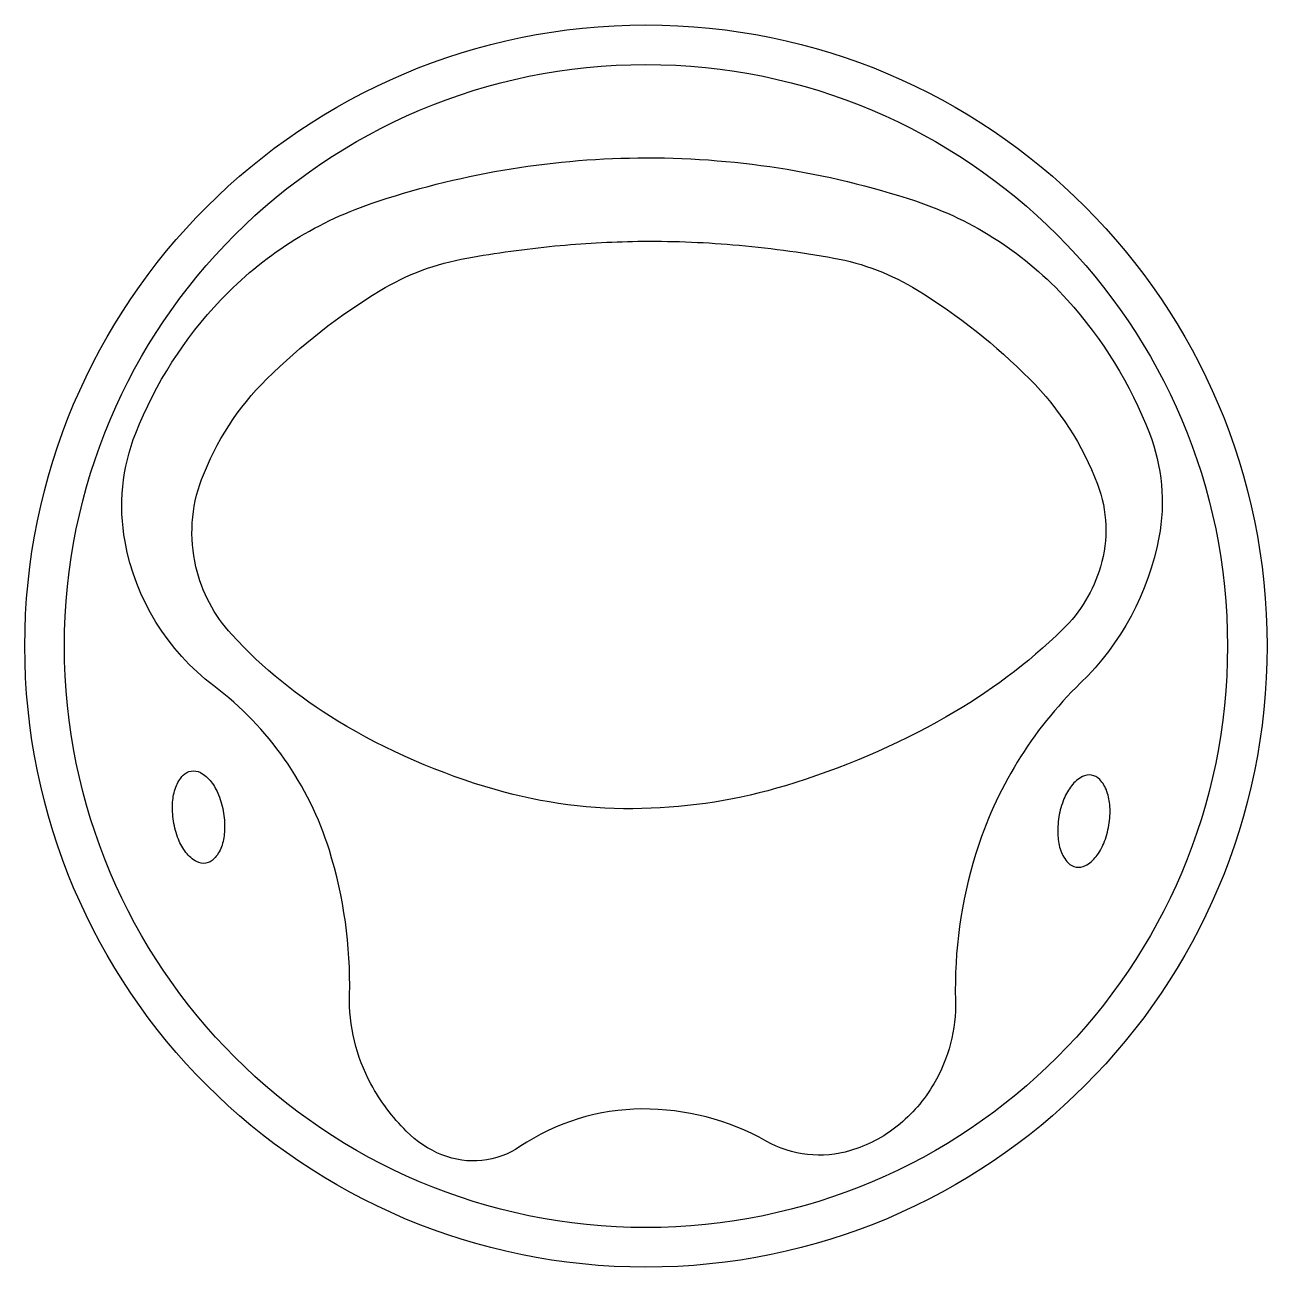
# Model space of a CAD drawing. Header units: millimetres. Extents: x -2989.63 to -2988.13, y 2929.71 to 2931.21.
import ezdxf

# ---------------------------------------------------------------- set-up
doc = ezdxf.new("R2010")
doc.units = ezdxf.units.MM
doc.header["$LTSCALE"] = 10
doc.layers.add('banheiro_louças', color=2, linetype='Continuous')

msp = doc.modelspace()

# ---------------------------------------------------------------- linework, layer by layer
at = {"layer": 'banheiro_louças', "color": 1}
for points in [[(-2989.3929, 2930.8777, -0.1213), (-2989.2115, 2930.9939, -0.079287), (-2988.8893, 2931.0491, -0.082803), (-2988.554, 2930.9971, -0.129745), (-2988.3706, 2930.8777, -0.092144), (-2988.2713, 2930.7164, -0.139677), (-2988.2598, 2930.5905, -0.154514), (-2988.3544, 2930.4148, 0.125783), (-2988.4814, 2930.2075, 0.081574), (-2988.5056, 2930.0317, -0.140076), (-2988.5318, 2929.9304, -0.091497), (-2988.5759, 2929.8794, -0.096679), (-2988.6325, 2929.8498, -0.203642), (-2988.7341, 2929.8612, 0.130967), (-2988.8843, 2929.9001, 0.147623), (-2989.0317, 2929.8546, -0.249554), (-2989.126, 2929.8447, -0.100478), (-2989.169, 2929.8732, -0.072159), (-2989.2117, 2929.9304, -0.130946), (-2989.2376, 2930.0381, 0.081558), (-2989.262, 2930.2126, 0.156523), (-2989.4015, 2930.4112, -0.187562), (-2989.5088, 2930.5855, -0.140512), (-2989.4959, 2930.7167, -0.095971)], [(-2989.4232, 2930.5552, -0.148881), (-2989.4163, 2930.6607, -0.10774), (-2989.3376, 2930.782, -0.059255), (-2989.2006, 2930.8888, -0.092438), (-2989.0958, 2930.9281, -0.019435), (-2988.9896, 2930.9427, -0.02074), (-2988.8893, 2930.9483, -0.024834), (-2988.7744, 2930.9442, -0.023262), (-2988.6527, 2930.9281, -0.094058), (-2988.5515, 2930.8894, -0.058544), (-2988.416, 2930.782, -0.106088), (-2988.334, 2930.6548, -0.163553), (-2988.3303, 2930.5552, -0.128531), (-2988.3762, 2930.4793, -0.064103), (-2988.5167, 2930.3738, -0.055824), (-2988.7111, 2930.2906, -0.067403), (-2988.8843, 2930.263, -0.076133), (-2989.0617, 2930.2859, -0.06554), (-2989.2519, 2930.3688, -0.071591), (-2989.3798, 2930.4732, -0.128878)], [(-2989.4503, 2930.2479, -0.055445), (-2989.4513, 2930.2707, -0.06924), (-2989.4476, 2930.2887, -0.105837), (-2989.4387, 2930.3032, -0.164189), (-2989.4288, 2930.3084, -0.164189), (-2989.4178, 2930.3065, -0.105837), (-2989.4048, 2930.2954, -0.06924), (-2989.3958, 2930.2795, -0.055445), (-2989.3898, 2930.2575, -0.055445), (-2989.3887, 2930.2347, -0.06924), (-2989.3924, 2930.2167, -0.105837), (-2989.4014, 2930.2022, -0.164189), (-2989.4113, 2930.1971, -0.164189), (-2989.4223, 2930.1989, -0.105837), (-2989.4352, 2930.21, -0.06924), (-2989.4443, 2930.2259, -0.055445)], [(-2988.3203, 2930.2428, 0.055445), (-2988.319, 2930.2656, 0.06924), (-2988.3226, 2930.2836, 0.105837), (-2988.3314, 2930.2982, 0.164189), (-2988.3412, 2930.3034, 0.164189), (-2988.3522, 2930.3016, 0.105837), (-2988.3653, 2930.2907, 0.06924), (-2988.3745, 2930.2749, 0.055445), (-2988.3807, 2930.2529, 0.055445), (-2988.3819, 2930.2301, 0.06924), (-2988.3784, 2930.2121, 0.105837), (-2988.3696, 2930.1975, 0.164189), (-2988.3598, 2930.1923, 0.164189), (-2988.3487, 2930.1941, 0.105837), (-2988.3357, 2930.205, 0.06924), (-2988.3265, 2930.2208, 0.055445)]]:
    msp.add_lwpolyline(points, format="xyb", close=True, dxfattribs=at)
at = {"layer": 'banheiro_louças'}
for radius in [0.7504, 0.7025]:
    msp.add_circle((-2988.8795, 2930.4594), radius, dxfattribs=at)

doc.saveas('drawing.dxf')
